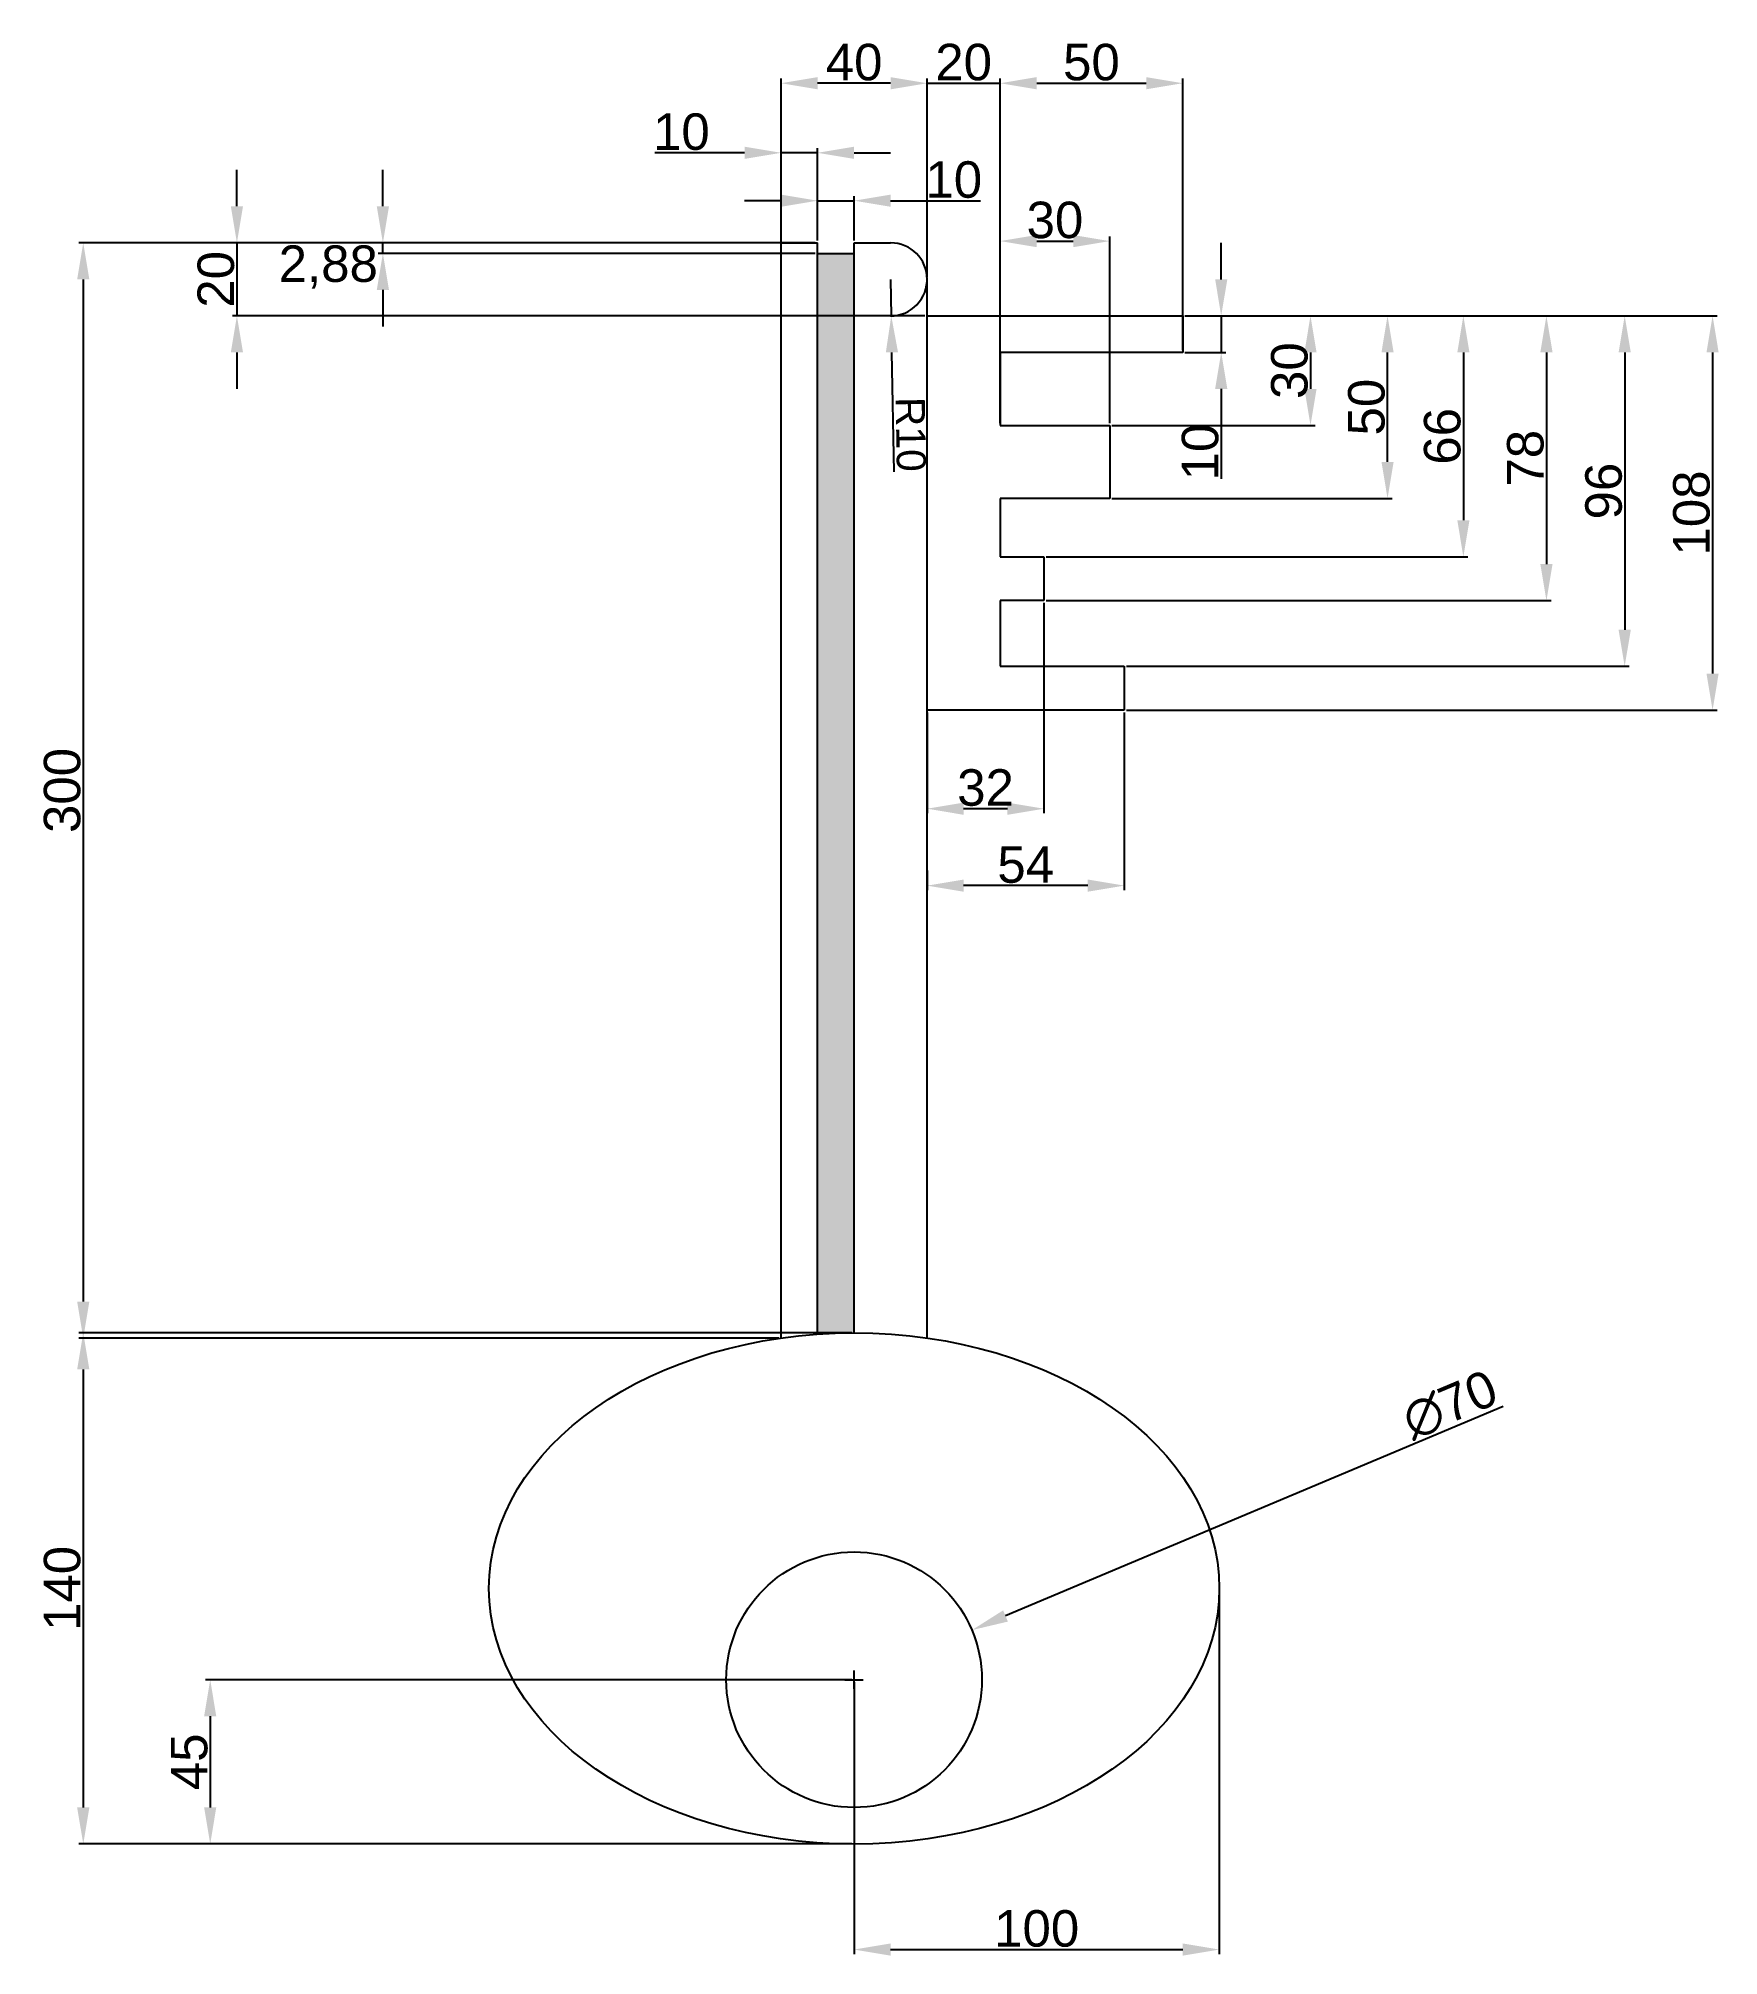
# Model space of a CAD drawing. Header units: millimetres. Extents: x 2965 to 3425, y 1957 to 2482.
import ezdxf

# ---------------------------------------------------------------- set-up
doc = ezdxf.new("R2010")
doc.units = ezdxf.units.MM
doc.header["$PDMODE"] = 35
doc.styles.get("Standard").update_dxf_attribs({"font": 'arial.ttf'})
doc.dimstyles.new('ISO-25', dxfattribs={"dimtxt": 10, "dimasz": 10, "dimexe": 1.25, "dimexo": 0.625, "dimtad": 1, "dimtxsty": 'Standard', "dimcen": 2.5, "dimadec": 0, "dimazin": 0, "dimtfac": 1, "dimtmove": 0, "dimatfit": 3, "dimfxl": 1, "dimarcsym": 0})

# ---------------------------------------------------------------- blocks, each defined once
blk = doc.blocks.new('*D3')
at = {"color": 0, "lineweight": -2, "transparency": 16777216}
for p, q in [((3187.53, 2032.9), (3010.57, 2032.9)), ((3011.82, 2022.9), (3011.82, 1997.9)), ((3187.53, 1987.9), (3010.57, 1987.9))]:
    blk.add_line(p, q, dxfattribs=at)
at = {"color": 0, "transparency": 16777216}
for points in [[(3010.15, 2022.9), (3013.48, 2022.9), (3011.82, 2032.9)], [(3010.15, 1997.9), (3013.48, 1997.9), (3011.82, 1987.9)]]:
    blk.add_solid(points, dxfattribs=at)
at = {"layer": 'Defpoints', "color": 0, "transparency": 16777216}
for p in [(3188.16, 2032.9), (3011.82, 1987.9), (3188.16, 1987.9)]:
    blk.add_point(p, dxfattribs=at)
at = {"color": 0, "transparency": 16777216, "insert": (3006.11, 2010.4), "char_height": 10, "attachment_point": 5, "rotation": 90}
blk.add_mtext('45', dxfattribs=at)
blk = doc.blocks.new('*D4')
at = {"color": 0, "lineweight": -2, "transparency": 16777216}
for p, q in [((3187.53, 2127.9), (2975.8, 2127.9)), ((2977.05, 2117.9), (2977.05, 1997.9)), ((3187.53, 1987.9), (2975.8, 1987.9))]:
    blk.add_line(p, q, dxfattribs=at)
at = {"color": 0, "transparency": 16777216}
for points in [[(2975.38, 2117.9), (2978.72, 2117.9), (2977.05, 2127.9)], [(2975.38, 1997.9), (2978.72, 1997.9), (2977.05, 1987.9)]]:
    blk.add_solid(points, dxfattribs=at)
at = {"layer": 'Defpoints', "color": 0, "transparency": 16777216}
for p in [(3188.16, 2127.9), (2977.05, 1987.9), (3188.16, 1987.9)]:
    blk.add_point(p, dxfattribs=at)
at = {"color": 0, "transparency": 16777216, "insert": (2971.32, 2057.9), "char_height": 10, "attachment_point": 5, "rotation": 90}
blk.add_mtext('140', dxfattribs=at)
blk = doc.blocks.new('*D5')
at = {"color": 0, "lineweight": -2, "transparency": 16777216}
for p, q in [((3288.16, 2057.27), (3288.16, 1957.73)), ((3188.16, 2032.27), (3188.16, 1957.73)), ((3198.16, 1958.98), (3278.16, 1958.98))]:
    blk.add_line(p, q, dxfattribs=at)
at = {"color": 0, "transparency": 16777216}
for points in [[(3198.16, 1960.65), (3198.16, 1957.31), (3188.16, 1958.98)], [(3278.16, 1960.65), (3278.16, 1957.31), (3288.16, 1958.98)]]:
    blk.add_solid(points, dxfattribs=at)
at = {"layer": 'Defpoints', "color": 0, "transparency": 16777216}
for p in [(3288.16, 2057.9), (3188.16, 2032.9), (3288.16, 1958.98)]:
    blk.add_point(p, dxfattribs=at)
at = {"color": 0, "transparency": 16777216, "insert": (3238.16, 1964.71), "char_height": 10, "attachment_point": 5}
blk.add_mtext('100', dxfattribs=at)
blk = doc.blocks.new('*D6')
at = {"color": 0, "lineweight": -2, "transparency": 16777216}
for p, q in [((3365.88, 2107.74), (3229.63, 2050.36)), ((3185.66, 2032.9), (3190.66, 2032.9)), ((3188.16, 2030.4), (3188.16, 2035.4))]:
    blk.add_line(p, q, dxfattribs=at)
at = {"color": 0, "transparency": 16777216}
blk.add_solid([(3228.98, 2051.9), (3230.28, 2048.82), (3220.41, 2046.48)], dxfattribs=at)
at = {"layer": 'Defpoints', "color": 0, "transparency": 16777216}
for p in [(3220.41, 2046.48), (3155.9, 2019.31)]:
    blk.add_point(p, dxfattribs=at)
at = {"color": 0, "transparency": 16777216, "insert": (3351.37, 2108.15), "char_height": 10, "attachment_point": 5, "rotation": 22.8367}
blk.add_mtext('∅70', dxfattribs=at)
blk = doc.blocks.new('*D7')
at = {"color": 0, "lineweight": -2, "transparency": 16777216}
for p, q in [((3167.53, 2426.48), (2975.8, 2426.48)), ((2977.05, 2416.48), (2977.05, 2136.48)), ((3167.53, 2126.48), (2975.8, 2126.48))]:
    blk.add_line(p, q, dxfattribs=at)
at = {"color": 0, "transparency": 16777216}
for points in [[(2975.38, 2416.48), (2978.72, 2416.48), (2977.05, 2426.48)], [(2975.38, 2136.48), (2978.72, 2136.48), (2977.05, 2126.48)]]:
    blk.add_solid(points, dxfattribs=at)
at = {"layer": 'Defpoints', "color": 0, "transparency": 16777216}
for p in [(3168.16, 2426.48), (2977.05, 2126.48), (3168.16, 2126.48)]:
    blk.add_point(p, dxfattribs=at)
at = {"color": 0, "transparency": 16777216, "insert": (2971.32, 2276.48), "char_height": 10, "attachment_point": 5, "rotation": 90}
blk.add_mtext('300', dxfattribs=at)
blk = doc.blocks.new('*D8')
at = {"color": 0, "lineweight": -2, "transparency": 16777216}
for p, q in [((3019.14, 2436.48), (3019.14, 2446.48)), ((3167.53, 2426.48), (3017.89, 2426.48)), ((3019.14, 2426.48), (3019.14, 2406.48)), ((3207.53, 2406.48), (3017.89, 2406.48)), ((3019.14, 2396.48), (3019.14, 2386.48))]:
    blk.add_line(p, q, dxfattribs=at)
at = {"color": 0, "transparency": 16777216}
for points in [[(3017.47, 2436.48), (3020.8, 2436.48), (3019.14, 2426.48)], [(3017.47, 2396.48), (3020.8, 2396.48), (3019.14, 2406.48)]]:
    blk.add_solid(points, dxfattribs=at)
at = {"layer": 'Defpoints', "color": 0, "transparency": 16777216}
for p in [(3168.16, 2426.48), (3019.14, 2406.48), (3208.16, 2406.48)]:
    blk.add_point(p, dxfattribs=at)
at = {"color": 0, "transparency": 16777216, "insert": (3013.41, 2416.48), "char_height": 10, "attachment_point": 5, "rotation": 90}
blk.add_mtext('20', dxfattribs=at)
blk = doc.blocks.new('*D9')
at = {"color": 0, "lineweight": -2, "transparency": 16777216}
for p, q in [((3059.11, 2436.48), (3059.11, 2446.48)), ((3177.53, 2426.48), (3030.44, 2426.48)), ((3059.11, 2423.6), (3059.11, 2426.48)), ((3177.53, 2423.6), (3057.86, 2423.6)), ((3059.11, 2413.6), (3059.11, 2403.6))]:
    blk.add_line(p, q, dxfattribs=at)
at = {"color": 0, "transparency": 16777216}
for points in [[(3057.44, 2436.48), (3060.78, 2436.48), (3059.11, 2426.48)], [(3057.44, 2413.6), (3060.78, 2413.6), (3059.11, 2423.6)]]:
    blk.add_solid(points, dxfattribs=at)
at = {"layer": 'Defpoints', "color": 0, "transparency": 16777216}
for p in [(3178.16, 2426.48), (3059.11, 2423.6), (3178.16, 2423.6)]:
    blk.add_point(p, dxfattribs=at)
at = {"color": 0, "transparency": 16777216, "insert": (3044.15, 2419.85), "char_height": 10, "attachment_point": 5}
blk.add_mtext('2,88', dxfattribs=at)
blk = doc.blocks.new('*D10')
at = {"color": 0, "lineweight": -2, "transparency": 16777216}
for p, q in [((3158.16, 2451.14), (3133.56, 2451.14)), ((3168.16, 2427.11), (3168.16, 2452.39)), ((3178.16, 2451.14), (3168.16, 2451.14)), ((3178.16, 2427.11), (3178.16, 2452.39)), ((3188.16, 2451.14), (3198.16, 2451.14))]:
    blk.add_line(p, q, dxfattribs=at)
at = {"color": 0, "transparency": 16777216}
for points in [[(3158.16, 2452.81), (3158.16, 2449.47), (3168.16, 2451.14)], [(3188.16, 2452.81), (3188.16, 2449.47), (3178.16, 2451.14)]]:
    blk.add_solid(points, dxfattribs=at)
at = {"layer": 'Defpoints', "color": 0, "transparency": 16777216}
for p in [(3178.16, 2451.14), (3168.16, 2426.48), (3178.16, 2426.48)]:
    blk.add_point(p, dxfattribs=at)
at = {"color": 0, "transparency": 16777216, "insert": (3140.86, 2456.87), "char_height": 10, "attachment_point": 5}
blk.add_mtext('10', dxfattribs=at)
blk = doc.blocks.new('*D11')
at = {"color": 0, "lineweight": -2, "transparency": 16777216}
for p, q in [((3168.16, 2438.02), (3158.16, 2438.02)), ((3178.16, 2427.11), (3178.16, 2439.27)), ((3178.16, 2438.02), (3188.16, 2438.02)), ((3188.16, 2427.11), (3188.16, 2439.27)), ((3198.16, 2438.02), (3222.76, 2438.02))]:
    blk.add_line(p, q, dxfattribs=at)
at = {"color": 0, "transparency": 16777216}
for points in [[(3168.16, 2439.69), (3168.16, 2436.36), (3178.16, 2438.02)], [(3198.16, 2439.69), (3198.16, 2436.36), (3188.16, 2438.02)]]:
    blk.add_solid(points, dxfattribs=at)
at = {"layer": 'Defpoints', "color": 0, "transparency": 16777216}
for p in [(3188.16, 2438.02), (3178.16, 2426.48), (3188.16, 2426.48)]:
    blk.add_point(p, dxfattribs=at)
at = {"color": 0, "transparency": 16777216, "insert": (3215.46, 2443.75), "char_height": 10, "attachment_point": 5}
blk.add_mtext('10', dxfattribs=at)
blk = doc.blocks.new('*D12')
at = {"color": 0, "lineweight": -2, "transparency": 16777216}
for p, q in [((3168.16, 2424.23), (3168.16, 2471.45)), ((3198.16, 2470.2), (3178.16, 2470.2)), ((3208.16, 2417.11), (3208.16, 2471.45))]:
    blk.add_line(p, q, dxfattribs=at)
at = {"color": 0, "transparency": 16777216}
for points in [[(3178.16, 2471.87), (3178.16, 2468.53), (3168.16, 2470.2)], [(3198.16, 2471.87), (3198.16, 2468.53), (3208.16, 2470.2)]]:
    blk.add_solid(points, dxfattribs=at)
at = {"layer": 'Defpoints', "color": 0, "transparency": 16777216}
for p in [(3168.16, 2470.2), (3168.16, 2423.6), (3208.16, 2416.48)]:
    blk.add_point(p, dxfattribs=at)
at = {"color": 0, "transparency": 16777216, "insert": (3188.16, 2475.93), "char_height": 10, "attachment_point": 5}
blk.add_mtext('40', dxfattribs=at)
blk = doc.blocks.new('*D13')
at = {"color": 0, "lineweight": -2, "transparency": 16777216}
for p, q in [((3198.16, 2470.2), (3188.16, 2470.2)), ((3208.16, 2417.11), (3208.16, 2471.45)), ((3208.16, 2470.2), (3228.16, 2470.2)), ((3228.16, 2397.11), (3228.16, 2471.45)), ((3238.16, 2470.2), (3248.16, 2470.2))]:
    blk.add_line(p, q, dxfattribs=at)
at = {"color": 0, "transparency": 16777216}
for points in [[(3198.16, 2471.87), (3198.16, 2468.53), (3208.16, 2470.2)], [(3238.16, 2471.87), (3238.16, 2468.53), (3228.16, 2470.2)]]:
    blk.add_solid(points, dxfattribs=at)
at = {"layer": 'Defpoints', "color": 0, "transparency": 16777216}
for p in [(3228.16, 2470.2), (3208.16, 2416.48), (3228.16, 2396.48)]:
    blk.add_point(p, dxfattribs=at)
at = {"color": 0, "transparency": 16777216, "insert": (3218.16, 2475.93), "char_height": 10, "attachment_point": 5}
blk.add_mtext('20', dxfattribs=at)
blk = doc.blocks.new('*D14')
at = {"color": 0, "lineweight": -2, "transparency": 16777216}
for p, q in [((3228.16, 2397.11), (3228.16, 2471.45)), ((3238.16, 2470.2), (3268.16, 2470.2)), ((3278.16, 2397.11), (3278.16, 2471.45))]:
    blk.add_line(p, q, dxfattribs=at)
at = {"color": 0, "transparency": 16777216}
for points in [[(3238.16, 2471.87), (3238.16, 2468.53), (3228.16, 2470.2)], [(3268.16, 2471.87), (3268.16, 2468.53), (3278.16, 2470.2)]]:
    blk.add_solid(points, dxfattribs=at)
at = {"layer": 'Defpoints', "color": 0, "transparency": 16777216}
for p in [(3278.16, 2470.2), (3228.16, 2396.48), (3278.16, 2396.48)]:
    blk.add_point(p, dxfattribs=at)
at = {"color": 0, "transparency": 16777216, "insert": (3253.16, 2475.93), "char_height": 10, "attachment_point": 5}
blk.add_mtext('50', dxfattribs=at)
blk = doc.blocks.new('*D15')
at = {"color": 0, "lineweight": -2, "transparency": 16777216}
for p, q in [((3228.16, 2377.11), (3228.16, 2428.21)), ((3238.16, 2426.96), (3248.16, 2426.96)), ((3258.16, 2377.11), (3258.16, 2428.21))]:
    blk.add_line(p, q, dxfattribs=at)
at = {"color": 0, "transparency": 16777216}
for points in [[(3238.16, 2428.62), (3238.16, 2425.29), (3228.16, 2426.96)], [(3248.16, 2428.62), (3248.16, 2425.29), (3258.16, 2426.96)]]:
    blk.add_solid(points, dxfattribs=at)
at = {"layer": 'Defpoints', "color": 0, "transparency": 16777216}
for p in [(3258.16, 2426.96), (3228.16, 2376.48), (3258.16, 2376.48)]:
    blk.add_point(p, dxfattribs=at)
at = {"color": 0, "transparency": 16777216, "insert": (3243.16, 2432.69), "char_height": 10, "attachment_point": 5}
blk.add_mtext('30', dxfattribs=at)
blk = doc.blocks.new('*D16')
at = {"color": 0, "lineweight": -2, "transparency": 16777216}
for p, q in [((3198.16, 2416.48), (3198.34, 2406.48)), ((3199.12, 2363.76), (3198.52, 2396.48))]:
    blk.add_line(p, q, dxfattribs=at)
blk.add_arc((3198.16, 2416.48), 10, 263.8796, 356.419, dxfattribs=at)
at = {"color": 0, "transparency": 16777216}
blk.add_solid([(3200.19, 2396.52), (3196.85, 2396.45), (3198.34, 2406.48)], dxfattribs=at)
at = {"layer": 'Defpoints', "color": 0, "transparency": 16777216}
for p in [(3198.16, 2416.48), (3198.34, 2406.48)]:
    blk.add_point(p, dxfattribs=at)
at = {"color": 0, "transparency": 16777216, "insert": (3203.64, 2374.02), "char_height": 8, "attachment_point": 5, "rotation": 271.0416}
blk.add_mtext('R10', dxfattribs=at)
blk = doc.blocks.new('*D17')
at = {"color": 0, "lineweight": -2, "transparency": 16777216}
for p, q in [((3288.7, 2416.48), (3288.7, 2426.48)), ((3278.78, 2406.48), (3289.95, 2406.48)), ((3288.7, 2406.48), (3288.7, 2396.48)), ((3278.78, 2396.48), (3289.95, 2396.48)), ((3288.7, 2386.48), (3288.7, 2361.88))]:
    blk.add_line(p, q, dxfattribs=at)
at = {"color": 0, "transparency": 16777216}
for points in [[(3287.04, 2416.48), (3290.37, 2416.48), (3288.7, 2406.48)], [(3287.04, 2386.48), (3290.37, 2386.48), (3288.7, 2396.48)]]:
    blk.add_solid(points, dxfattribs=at)
at = {"layer": 'Defpoints', "color": 0, "transparency": 16777216}
for p in [(3278.16, 2406.48), (3278.16, 2396.48), (3288.7, 2396.48)]:
    blk.add_point(p, dxfattribs=at)
at = {"color": 0, "transparency": 16777216, "insert": (3282.97, 2369.18), "char_height": 10, "attachment_point": 5, "rotation": 90}
blk.add_mtext('10', dxfattribs=at)
blk = doc.blocks.new('*D18')
at = {"color": 0, "lineweight": -2, "transparency": 16777216}
for p, q in [((3278.78, 2406.48), (3314.4, 2406.48)), ((3313.15, 2396.48), (3313.15, 2386.48)), ((3258.78, 2376.48), (3314.4, 2376.48))]:
    blk.add_line(p, q, dxfattribs=at)
at = {"color": 0, "transparency": 16777216}
for points in [[(3311.49, 2396.48), (3314.82, 2396.48), (3313.15, 2406.48)], [(3311.49, 2386.48), (3314.82, 2386.48), (3313.15, 2376.48)]]:
    blk.add_solid(points, dxfattribs=at)
at = {"layer": 'Defpoints', "color": 0, "transparency": 16777216}
for p in [(3278.16, 2406.48), (3258.16, 2376.48), (3313.15, 2376.48)]:
    blk.add_point(p, dxfattribs=at)
at = {"color": 0, "transparency": 16777216, "insert": (3307.42, 2391.48), "char_height": 10, "attachment_point": 5, "rotation": 90}
blk.add_mtext('30', dxfattribs=at)
blk = doc.blocks.new('*D19')
at = {"color": 0, "lineweight": -2, "transparency": 16777216}
for p, q in [((3278.78, 2406.48), (3335.5, 2406.48)), ((3334.25, 2366.48), (3334.25, 2396.48)), ((3258.78, 2356.48), (3335.5, 2356.48))]:
    blk.add_line(p, q, dxfattribs=at)
at = {"color": 0, "transparency": 16777216}
for points in [[(3332.59, 2396.48), (3335.92, 2396.48), (3334.25, 2406.48)], [(3332.59, 2366.48), (3335.92, 2366.48), (3334.25, 2356.48)]]:
    blk.add_solid(points, dxfattribs=at)
at = {"layer": 'Defpoints', "color": 0, "transparency": 16777216}
for p in [(3278.16, 2406.48), (3334.25, 2406.48), (3258.16, 2356.48)]:
    blk.add_point(p, dxfattribs=at)
at = {"color": 0, "transparency": 16777216, "insert": (3328.52, 2381.48), "char_height": 10, "attachment_point": 5, "rotation": 90}
blk.add_mtext('50', dxfattribs=at)
blk = doc.blocks.new('*D20')
at = {"color": 0, "lineweight": -2, "transparency": 16777216}
for p, q in [((3278.78, 2406.48), (3356.27, 2406.48)), ((3355.02, 2396.48), (3355.02, 2350.48)), ((3240.78, 2340.48), (3356.27, 2340.48))]:
    blk.add_line(p, q, dxfattribs=at)
at = {"color": 0, "transparency": 16777216}
for points in [[(3353.36, 2396.48), (3356.69, 2396.48), (3355.02, 2406.48)], [(3353.36, 2350.48), (3356.69, 2350.48), (3355.02, 2340.48)]]:
    blk.add_solid(points, dxfattribs=at)
at = {"layer": 'Defpoints', "color": 0, "transparency": 16777216}
for p in [(3278.16, 2406.48), (3240.16, 2340.48), (3355.02, 2340.48)]:
    blk.add_point(p, dxfattribs=at)
at = {"color": 0, "transparency": 16777216, "insert": (3349.29, 2373.48), "char_height": 10, "attachment_point": 5, "rotation": 90}
blk.add_mtext('66', dxfattribs=at)
blk = doc.blocks.new('*D21')
at = {"color": 0, "lineweight": -2, "transparency": 16777216}
for p, q in [((3278.78, 2406.48), (3379.02, 2406.48)), ((3377.77, 2396.48), (3377.77, 2338.48)), ((3240.78, 2328.48), (3379.02, 2328.48))]:
    blk.add_line(p, q, dxfattribs=at)
at = {"color": 0, "transparency": 16777216}
for points in [[(3376.1, 2396.48), (3379.44, 2396.48), (3377.77, 2406.48)], [(3376.1, 2338.48), (3379.44, 2338.48), (3377.77, 2328.48)]]:
    blk.add_solid(points, dxfattribs=at)
at = {"layer": 'Defpoints', "color": 0, "transparency": 16777216}
for p in [(3278.16, 2406.48), (3240.16, 2328.48), (3377.77, 2328.48)]:
    blk.add_point(p, dxfattribs=at)
at = {"color": 0, "transparency": 16777216, "insert": (3372.04, 2367.48), "char_height": 10, "attachment_point": 5, "rotation": 90}
blk.add_mtext('78', dxfattribs=at)
blk = doc.blocks.new('*D22')
at = {"color": 0, "lineweight": -2, "transparency": 16777216}
for p, q in [((3278.78, 2406.48), (3400.45, 2406.48)), ((3399.2, 2396.48), (3399.2, 2320.48)), ((3262.78, 2310.48), (3400.45, 2310.48))]:
    blk.add_line(p, q, dxfattribs=at)
at = {"color": 0, "transparency": 16777216}
for points in [[(3397.53, 2396.48), (3400.87, 2396.48), (3399.2, 2406.48)], [(3397.53, 2320.48), (3400.87, 2320.48), (3399.2, 2310.48)]]:
    blk.add_solid(points, dxfattribs=at)
at = {"layer": 'Defpoints', "color": 0, "transparency": 16777216}
for p in [(3278.16, 2406.48), (3262.16, 2310.48), (3399.2, 2310.48)]:
    blk.add_point(p, dxfattribs=at)
at = {"color": 0, "transparency": 16777216, "insert": (3393.47, 2358.48), "char_height": 10, "attachment_point": 5, "rotation": 90}
blk.add_mtext('96', dxfattribs=at)
blk = doc.blocks.new('*D23')
at = {"color": 0, "lineweight": -2, "transparency": 16777216}
for p, q in [((3278.78, 2406.48), (3424.52, 2406.48)), ((3423.27, 2396.48), (3423.27, 2308.48)), ((3262.78, 2298.48), (3424.52, 2298.48))]:
    blk.add_line(p, q, dxfattribs=at)
at = {"color": 0, "transparency": 16777216}
for points in [[(3421.6, 2396.48), (3424.93, 2396.48), (3423.27, 2406.48)], [(3421.6, 2308.48), (3424.93, 2308.48), (3423.27, 2298.48)]]:
    blk.add_solid(points, dxfattribs=at)
at = {"layer": 'Defpoints', "color": 0, "transparency": 16777216}
for p in [(3278.16, 2406.48), (3262.16, 2298.48), (3423.27, 2298.48)]:
    blk.add_point(p, dxfattribs=at)
at = {"color": 0, "transparency": 16777216, "insert": (3417.53, 2352.48), "char_height": 10, "attachment_point": 5, "rotation": 90}
blk.add_mtext('108', dxfattribs=at)
blk = doc.blocks.new('*D24')
at = {"color": 0, "lineweight": -2, "transparency": 16777216}
for p, q in [((3240.16, 2327.86), (3240.16, 2270.23)), ((3208.16, 2297.86), (3208.16, 2270.23)), ((3230.16, 2271.48), (3218.16, 2271.48))]:
    blk.add_line(p, q, dxfattribs=at)
at = {"color": 0, "transparency": 16777216}
for points in [[(3218.16, 2273.15), (3218.16, 2269.81), (3208.16, 2271.48)], [(3230.16, 2273.15), (3230.16, 2269.81), (3240.16, 2271.48)]]:
    blk.add_solid(points, dxfattribs=at)
at = {"layer": 'Defpoints', "color": 0, "transparency": 16777216}
for p in [(3240.16, 2328.48), (3208.16, 2298.48), (3208.16, 2271.48)]:
    blk.add_point(p, dxfattribs=at)
at = {"color": 0, "transparency": 16777216, "insert": (3224.16, 2277.22), "char_height": 10, "attachment_point": 5}
blk.add_mtext('32', dxfattribs=at)
blk = doc.blocks.new('*D25')
at = {"color": 0, "lineweight": -2, "transparency": 16777216}
for p, q in [((3262.16, 2297.86), (3262.16, 2249.16)), ((3208.16, 2254.57), (3208.16, 2249.16)), ((3252.16, 2250.41), (3218.16, 2250.41))]:
    blk.add_line(p, q, dxfattribs=at)
at = {"color": 0, "transparency": 16777216}
for points in [[(3218.16, 2252.08), (3218.16, 2248.74), (3208.16, 2250.41)], [(3252.16, 2252.08), (3252.16, 2248.74), (3262.16, 2250.41)]]:
    blk.add_solid(points, dxfattribs=at)
at = {"layer": 'Defpoints', "color": 0, "transparency": 16777216}
for p in [(3262.16, 2298.48), (3208.16, 2255.19), (3208.16, 2250.41)]:
    blk.add_point(p, dxfattribs=at)
at = {"color": 0, "transparency": 16777216, "insert": (3235.16, 2256.12), "char_height": 10, "attachment_point": 5}
blk.add_mtext('54', dxfattribs=at)

msp = doc.modelspace()

# ---------------------------------------------------------------- hatches: boundary and pattern name
at = {"true_color": 0x000000}
h = msp.add_hatch(color=18, dxfattribs=at)
h.dxf.hatch_style = 1
edge = h.paths.add_edge_path()
edge.add_line((3188.157, 2423.602), (3178.157, 2423.602))
edge.add_line((3178.157, 2423.602), (3178.157, 2127.545))
edge.add_ellipse((3188.157, 2057.896), major_axis=(100, 0), ratio=0.7, start_angle=90, end_angle=95.73917, ccw=False)
edge.add_line((3188.157, 2127.896), (3188.157, 2423.602))

# ---------------------------------------------------------------- linework, layer by layer
for p, q in [((3168.157, 2126.482), (3168.157, 2426.482)), ((3168.157, 2426.482), (3178.157, 2426.482)), ((3178.157, 2127.545), (3178.157, 2426.482)), ((3188.157, 2127.896), (3188.157, 2426.482)), ((3188.157, 2426.482), (3198.157, 2426.482)), ((3178.157, 2423.602), (3188.157, 2423.602)), ((3208.157, 2126.482), (3208.157, 2416.482)), ((3208.157, 2406.482), (3278.157, 2406.482)), ((3278.157, 2406.482), (3278.157, 2396.482)), ((3278.157, 2396.482), (3228.157, 2396.482)), ((3228.157, 2396.482), (3228.157, 2376.482)), ((3228.157, 2376.482), (3258.157, 2376.482)), ((3258.157, 2376.482), (3258.157, 2356.482)), ((3258.157, 2356.482), (3228.157, 2356.482)), ((3228.157, 2356.482), (3228.157, 2340.482)), ((3228.157, 2340.482), (3240.157, 2340.482)), ((3240.157, 2340.482), (3240.157, 2328.482)), ((3240.157, 2328.482), (3228.157, 2328.482)), ((3228.157, 2328.482), (3228.157, 2310.482)), ((3228.157, 2310.482), (3262.157, 2310.482)), ((3262.157, 2310.482), (3262.157, 2298.482)), ((3262.157, 2298.482), (3208.157, 2298.482))]:
    msp.add_line(p, q)
msp.add_circle((3188.157, 2032.896), 35)
msp.add_arc((3198.157, 2416.482), 10, 0, 90)
msp.add_ellipse((3188.157, 2057.896), major_axis=(100, 0), ratio=0.7)

# ---------------------------------------------------------------- dimensions: what is measured, and where the dimension line sits
at = {"color": 3}
for base, p1, p2, picture, middle in [((3168.157, 2470.201), (3208.157, 2416.482), (3168.157, 2423.602), '*D12', (3188.157, 2475.932)), ((3228.157, 2470.201), (3208.157, 2416.482), (3228.157, 2396.482), '*D13', (3218.157, 2475.932)), ((3278.157, 2470.201), (3228.157, 2396.482), (3278.157, 2396.482), '*D14', (3253.157, 2475.932)), ((3188.157, 2438.023), (3178.157, 2426.482), (3188.157, 2426.482), '*D11', (3215.457, 2443.754)), ((3258.157, 2426.956), (3228.157, 2376.482), (3258.157, 2376.482), '*D15', (3243.157, 2432.69)), ((3208.157, 2271.482), (3240.157, 2328.482), (3208.157, 2298.482), '*D24', (3224.157, 2277.216)), ((3208.157, 2250.409), (3262.157, 2298.482), (3208.157, 2255.194), '*D25', (3235.157, 2256.119)), ((3288.157, 1958.98), (3188.157, 2032.896), (3288.157, 2057.896), '*D5', (3238.157, 1964.71))]:
    dim = msp.add_linear_dim(base=base, p1=p1, p2=p2, dimstyle='ISO-25', dxfattribs=at)
    dim.commit()
    dim.dimension.update_dxf_attribs({"geometry": picture, "text_midpoint": middle})
dim = msp.add_linear_dim(base=(3178.157, 2451.14), p1=(3168.157, 2426.482), p2=(3178.157, 2426.482), dimstyle='ISO-25', override={"dimjust": 1}, dxfattribs=at)
dim.commit()
dim.dimension.update_dxf_attribs({"geometry": '*D10', "text_midpoint": (3140.857, 2456.871)})
for base, p1, p2, picture, middle in [((3019.138, 2406.482), (3168.157, 2426.482), (3208.157, 2406.482), '*D8', (3013.407, 2416.482)), ((2977.049, 2126.482), (3168.157, 2426.482), (3168.157, 2126.482), '*D7', (2971.315, 2276.482)), ((3288.702, 2396.482), (3278.157, 2406.482), (3278.157, 2396.482), '*D17', (3282.971, 2369.182)), ((2977.049, 1987.896), (3188.157, 2127.896), (3188.157, 1987.896), '*D4', (2971.319, 2057.896)), ((3011.817, 1987.896), (3188.157, 2032.896), (3188.157, 1987.896), '*D3', (3006.106, 2010.396))]:
    dim = msp.add_linear_dim(base=base, p1=p1, p2=p2, angle=90, dimstyle='ISO-25', dxfattribs=at)
    dim.commit()
    dim.dimension.update_dxf_attribs({"geometry": picture, "text_midpoint": middle})
dim = msp.add_linear_dim(base=(3059.109, 2423.602), p1=(3178.157, 2426.482), p2=(3178.157, 2423.602), angle=90, dimstyle='ISO-25', override={"dimjust": 3}, dxfattribs=at)
dim.commit()
dim.dimension.update_dxf_attribs({"geometry": '*D9', "text_midpoint": (3044.15, 2419.847)})
dim = msp.add_radius_dim(center=(3198.157, 2416.482), mpoint=(3198.339, 2406.483), dimstyle='ISO-25', override={"dimtxt": 8}, dxfattribs=at)
dim.commit()
dim.dimension.update_dxf_attribs({"geometry": '*D16', "text_midpoint": (3198.931, 2373.932), "dimtype": 164})
for base, p1, p2, picture, middle in [((3355.023, 2340.482), (3278.157, 2406.482), (3240.157, 2340.482), '*D20', (3355.023, 2373.482)), ((3377.77, 2328.482), (3278.157, 2406.482), (3240.157, 2328.482), '*D21', (3377.77, 2367.482)), ((3313.154, 2376.482), (3278.157, 2406.482), (3258.157, 2376.482), '*D18', (3313.154, 2391.482)), ((3334.253, 2406.482), (3258.157, 2356.482), (3278.157, 2406.482), '*D19', (3334.253, 2381.482)), ((3399.199, 2310.482), (3278.157, 2406.482), (3262.157, 2310.482), '*D22', (3399.199, 2358.482)), ((3423.265, 2298.482), (3278.157, 2406.482), (3262.157, 2298.482), '*D23', (3423.265, 2352.482))]:
    dim = msp.add_linear_dim(base=base, p1=p1, p2=p2, angle=90, dimstyle='ISO-25', dxfattribs=at)
    dim.commit()
    dim.dimension.update_dxf_attribs({"geometry": picture, "text_midpoint": middle, "dimtype": 160})
dim = msp.add_diameter_dim_2p(p1=(3155.901, 2019.312), p2=(3220.414, 2046.48), dimstyle='ISO-25', override={"dimtofl": 0}, dxfattribs=at)
dim.commit()
dim.dimension.update_dxf_attribs({"geometry": '*D6', "text_midpoint": (3353.706, 2102.611), "dimtype": 163})

doc.saveas('drawing.dxf')
